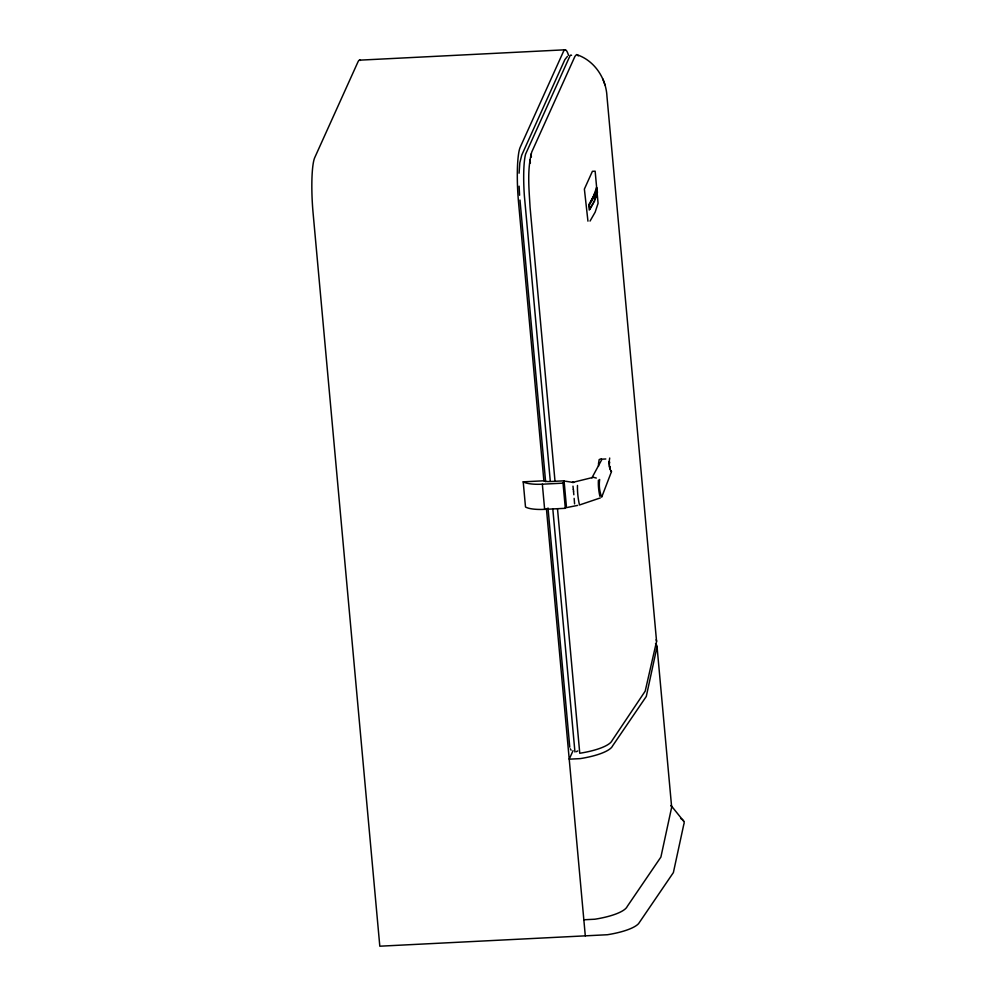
<?xml version="1.0" encoding="UTF-8"?>
<svg xmlns="http://www.w3.org/2000/svg" width="996" height="996" viewBox="0 0 996 996"><rect width="100%" height="100%" fill="white"/><g stroke="black" fill="none" stroke-linecap="round" stroke-linejoin="round"><path stroke-width="1.49" d="M573.111 482.325L572.476 482.438L593.454 477.296L596.318 478.055M598.409 464.348L599.169 459.604L601.385 458.658M519.078 173.204L519.825 162.809L521.73 155.152L564.881 59.611L567.409 56.411M573.708 482.475L565.317 481.205M609.029 462.58L609.701 458.036M656.563 641.312L606.962 96.375C606.078 78.086 594.338 60.345 576.547 54.593L574.966 56.336L531.74 152.039C526.984 169.943 529.05 188.929 530.059 207.218L554.984 481.018M680.679 818.488A44.633 11.927 -5.2 0 1 683.804 824.364L673.383 872.571L638.623 923.578A44.633 11.927 -5.2 0 1 607.348 934.734L379.812 946.2L313.068 212.771A44.633 6.437 87.1 0 1 314.748 157.592L357.975 61.889A44.633 6.437 87.1 0 1 360.403 60.432M573.285 482.288L572.924 482.313M595.147 199.461L597.413 192.502L597.027 188.219L594.313 196.573L589.42 205.039L589.819 209.322L594.699 200.856M595.16 192.353L591.288 200.906M594.189 201.416L596.529 194.32M611.469 471.681L610.959 470.647L611.469 471.681L601.696 497.166L601.123 495.597A37.026 34.86 34.2 0 1 599.654 479.474M565.317 508.309L563.026 483.147L564.072 480.831L550.29 481.529A8.18 2.191 -5.2 0 1 543.878 480.794L523.211 481.84L525.502 507.001A23.966 6.399 -5.2 0 0 544.638 509.354L565.317 508.309L566.363 505.993L564.072 480.831M573.061 750.673L569.214 759.176L580.245 758.616A44.633 11.927 -5.2 0 0 612.627 745.842L646.28 696.465L656.7 648.259A44.633 11.927 -5.2 0 0 655.48 643.702M591.91 477.843L602.02 459.168L605.817 458.982M593.492 202.649L589.259 210.044L588.773 204.69L593.703 196.063L596.517 187.547L596.753 190.224M590.055 221.062L595.172 212.123L598.073 203.309L597.102 192.602M576.373 751.694L577.73 750.934M600.302 497.938L579.485 504.984A44.596 23.057 75.2 0 1 577.481 485.45M566.463 507.611L577.63 505.408M359.544 60.158L565.031 49.8M523.211 481.84A23.966 6.399 -5.2 0 0 542.347 484.193L563.026 483.147M583.83 919.781L594.861 919.221A44.633 11.927 -5.2 0 0 627.243 906.447L660.896 857.07L671.316 808.864A44.633 11.927 -5.2 0 0 671.254 805.739M577.394 54.867L578.278 55.901M671.055 805.503L683.742 821.252M570.272 748.793L571.106 750.175M610.872 470.959L610 468.967M604.983 84.859L602.866 78.97M610.013 468.979L609.428 466.925A16.534 13.882 -69.8 0 1 609.029 463.688M529.909 160.02L530.395 163.045M598.459 465.257L598.571 466.153M572.986 486.173L573.323 489.522M587.951 221.162L584.378 189.078L592.396 171.324L595.147 171.188L596.828 189.539M531.042 154.019L531.378 157.044M573.385 489.522L573.572 491.24M573.497 491.24L573.833 494.763M657.049 646.665L671.665 807.27M557.511 508.856L579.759 753.262A44.633 11.927 -5.2 0 0 612.142 740.489L645.196 691.137L656.215 642.906A44.633 11.927 -5.2 0 0 656.152 639.781M550.278 480.968L524.357 195.602A39.043 5.627 87.1 0 1 525.627 154.056L570.123 55.539A39.043 5.627 87.1 0 1 571.58 55.34M552.805 508.832L574.941 752.005M519.974 200.022L545.609 481.678M547.999 507.985L569.774 747.162M543.878 480.794L518.543 202.412A44.633 6.437 87.1 0 1 520.223 147.234L563.45 51.531A44.633 6.437 87.1 0 1 568.542 55.353M546.418 508.632L585.299 935.842M542.347 484.193L544.638 509.354M519.588 195.253L519.115 186.165M599.891 496.282A36.952 21.016 73.7 0 1 598.422 480.159M574.144 498.361A44.696 3.66 86.1 0 1 574.58 503.876M609.353 461.584L609.49 462.966L609.353 461.584M609.465 464.061L609.253 463.8A3.175 0.847 -5.2 0 1 609.465 464.061M609.876 467.298L609.452 465.966A3.175 0.847 -5.2 0 1 609.664 466.228L609.876 467.298"/></g></svg>
